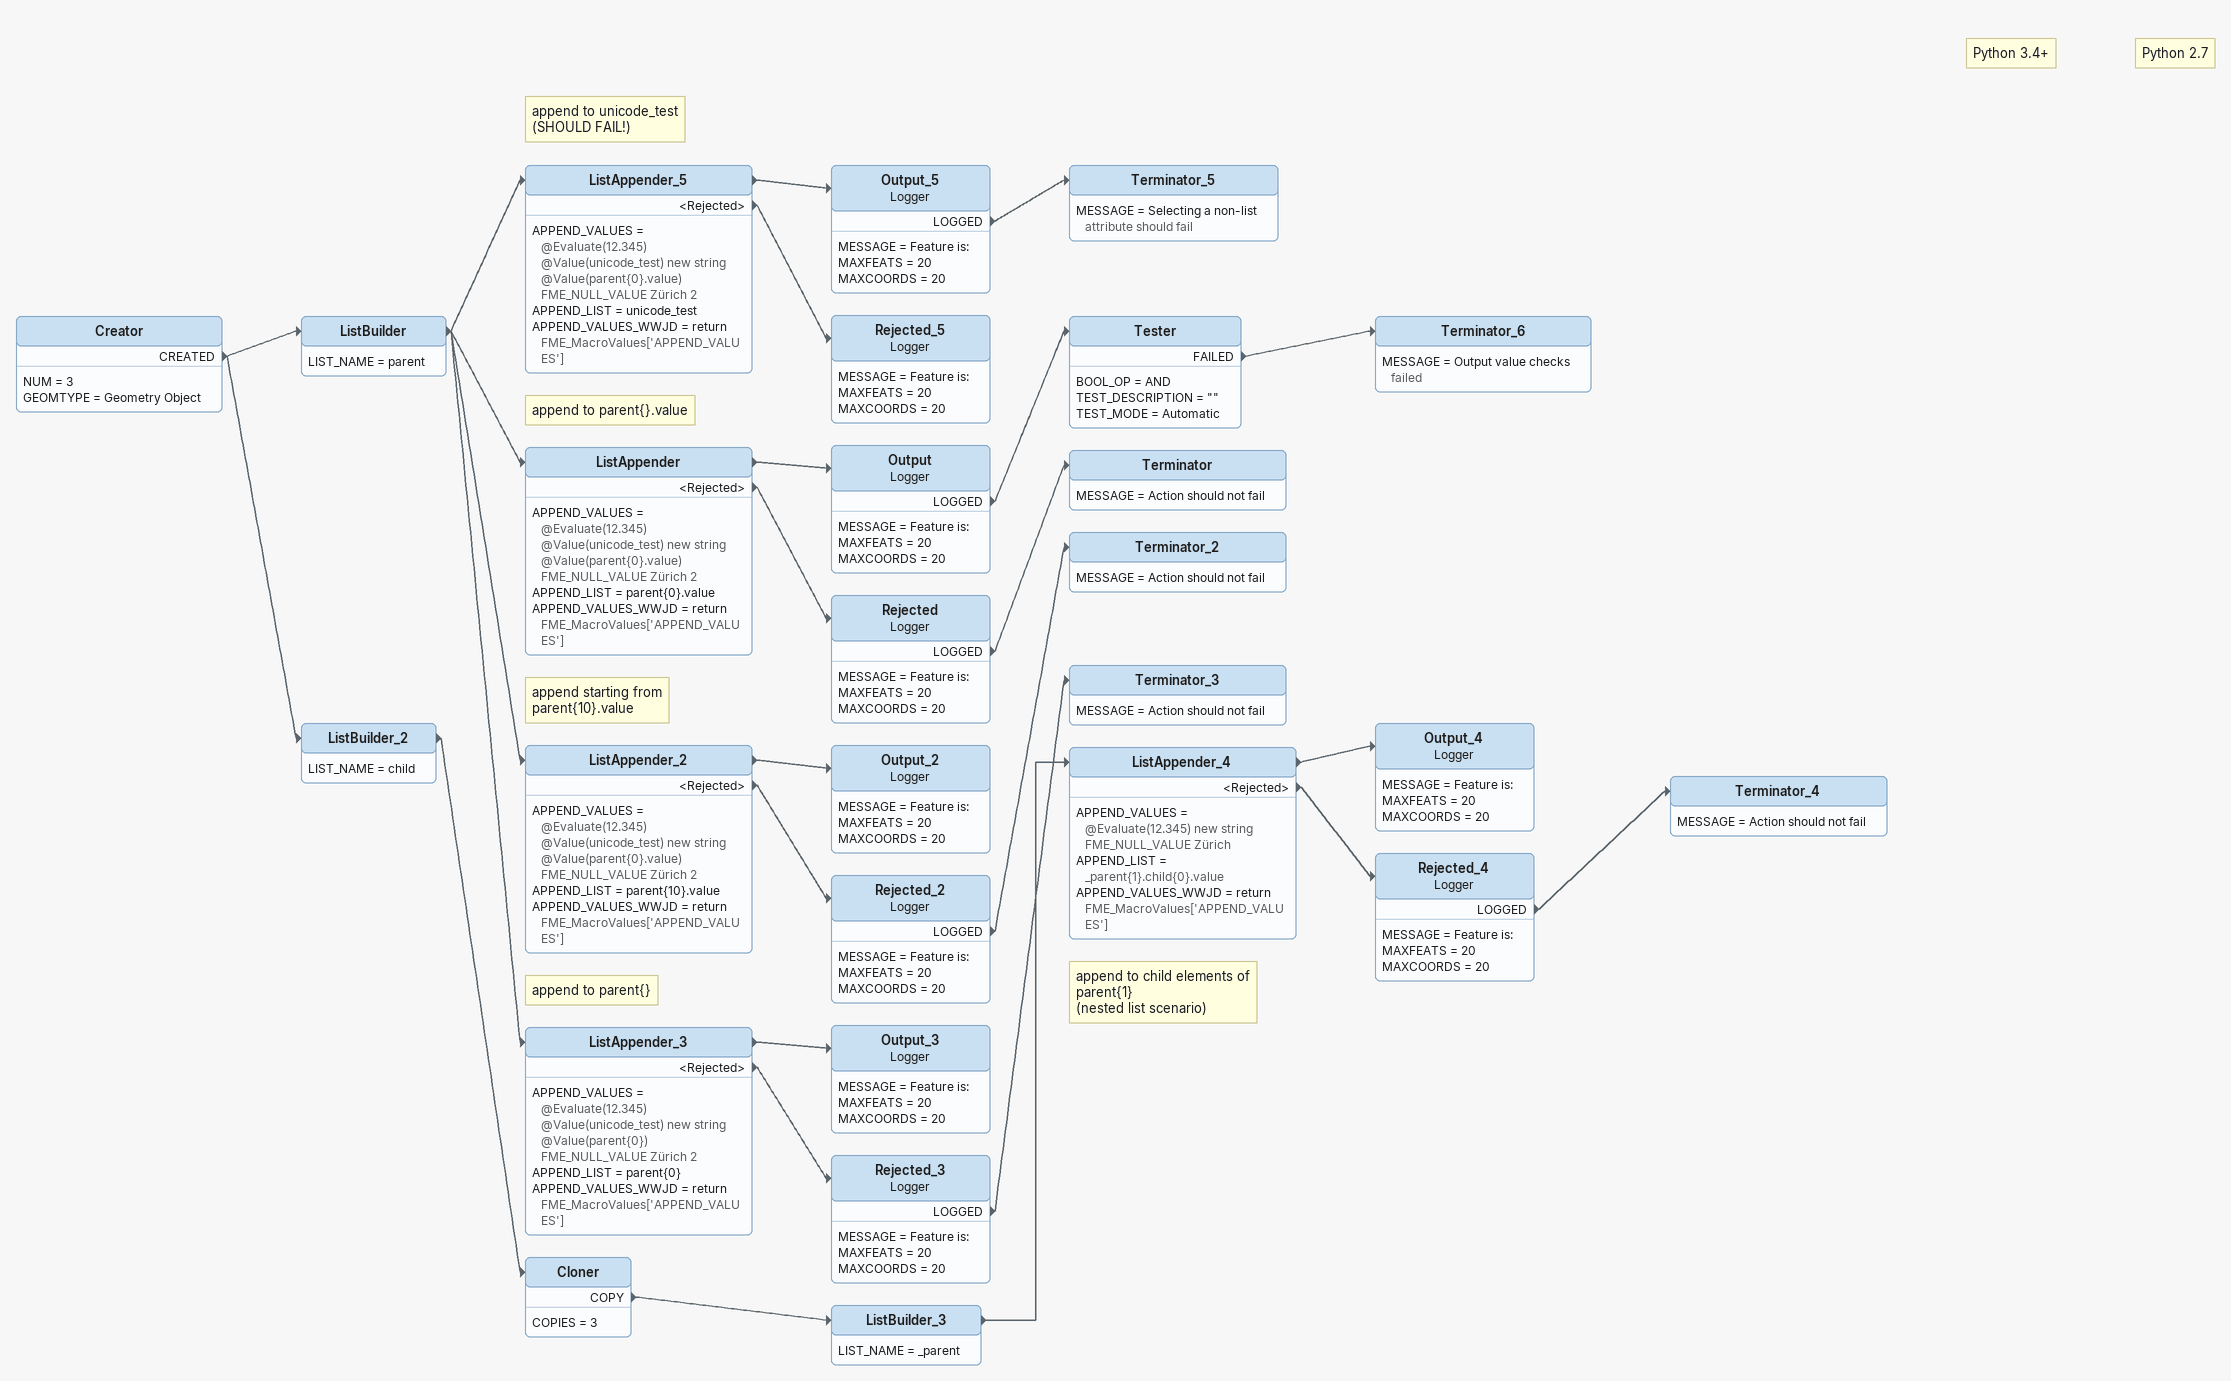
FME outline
Creator
    NUM = 3
    GEOMTYPE = Geometry Object
    CREATED -> ListBuilder
    CREATED -> ListBuilder_2
ListBuilder
    LIST_NAME = parent
    -> ListAppender
    -> ListAppender_2
    -> ListAppender_3
    -> ListAppender_5
Note: append to unicode_test / (SHOULD FAIL!)
ListAppender_5
    APPEND_VALUES = @Evaluate(12.345) @Value(unicode_test) new string  @Value(parent{0}.value) FME_NULL_VALUE Zürich 2
    APPEND_LIST = unicode_test
    APPEND_VALUES_WWJD = return FME_MacroValues['APPEND_VALUES']
    -> Output_5
    <Rejected> -> Rejected_5
Output_5: Logger
    MESSAGE = Feature is:
    MAXFEATS = 20
    MAXCOORDS = 20
    LOGGED -> Terminator_5
Terminator_5
    MESSAGE = Selecting a non-list attribute should fail
Rejected_5: Logger
    MESSAGE = Feature is:
    MAXFEATS = 20
    MAXCOORDS = 20
Note: append to parent{}.value
ListAppender
    APPEND_VALUES = @Evaluate(12.345) @Value(unicode_test) new string  @Value(parent{0}.value) FME_NULL_VALUE Zürich 2
    APPEND_LIST = parent{0}.value
    APPEND_VALUES_WWJD = return FME_MacroValues['APPEND_VALUES']
    -> Output
    <Rejected> -> Rejected
Output: Logger
    MESSAGE = Feature is:
    MAXFEATS = 20
    MAXCOORDS = 20
    LOGGED -> Tester
Tester
    BOOL_OP = AND
    TEST_DESCRIPTION = ""
    TEST_MODE = Automatic
    FAILED -> Terminator_6
Note: Python 3.4+
Note: Python 2.7
Terminator_6
    MESSAGE = Output value checks failed
Rejected: Logger
    MESSAGE = Feature is:
    MAXFEATS = 20
    MAXCOORDS = 20
    LOGGED -> Terminator
Terminator
    MESSAGE = Action should not fail
Note: append starting from parent{10}.value
ListAppender_2
    APPEND_VALUES = @Evaluate(12.345) @Value(unicode_test) new string  @Value(parent{0}.value) FME_NULL_VALUE Zürich 2
    APPEND_LIST = parent{10}.value
    APPEND_VALUES_WWJD = return FME_MacroValues['APPEND_VALUES']
    -> Output_2
    <Rejected> -> Rejected_2
Output_2: Logger
    MESSAGE = Feature is:
    MAXFEATS = 20
    MAXCOORDS = 20
Rejected_2: Logger
    MESSAGE = Feature is:
    MAXFEATS = 20
    MAXCOORDS = 20
    LOGGED -> Terminator_2
Terminator_2
    MESSAGE = Action should not fail
Note: append to parent{}
ListAppender_3
    APPEND_VALUES = @Evaluate(12.345) @Value(unicode_test) new string  @Value(parent{0}) FME_NULL_VALUE Zürich 2
    APPEND_LIST = parent{0}
    APPEND_VALUES_WWJD = return FME_MacroValues['APPEND_VALUES']
    -> Output_3
    <Rejected> -> Rejected_3
Output_3: Logger
    MESSAGE = Feature is:
    MAXFEATS = 20
    MAXCOORDS = 20
Rejected_3: Logger
    MESSAGE = Feature is:
    MAXFEATS = 20
    MAXCOORDS = 20
    LOGGED -> Terminator_3
Terminator_3
    MESSAGE = Action should not fail
ListBuilder_2
    LIST_NAME = child
    -> Cloner
Cloner
    COPIES = 3
    COPY -> ListBuilder_3
ListBuilder_3
    LIST_NAME = _parent
    -> ListAppender_4
Note: append to child elements of parent{1} / (nested list scenario)
ListAppender_4
    APPEND_VALUES = @Evaluate(12.345) new string FME_NULL_VALUE Zürich
    APPEND_LIST = _parent{1}.child{0}.value
    APPEND_VALUES_WWJD = return FME_MacroValues['APPEND_VALUES']
    -> Output_4
    <Rejected> -> Rejected_4
Output_4: Logger
    MESSAGE = Feature is:
    MAXFEATS = 20
    MAXCOORDS = 20
Rejected_4: Logger
    MESSAGE = Feature is:
    MAXFEATS = 20
    MAXCOORDS = 20
    LOGGED -> Terminator_4
Terminator_4
    MESSAGE = Action should not fail
